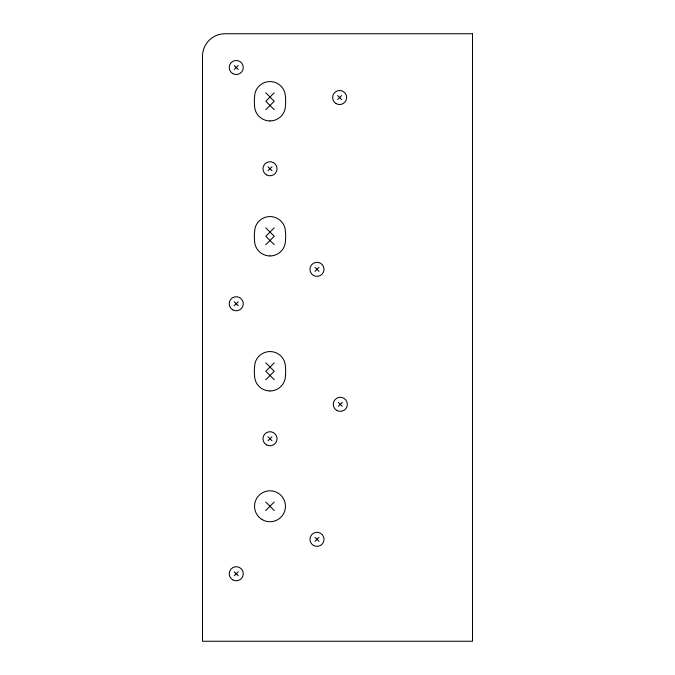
<?xml version="1.0" encoding="UTF-8"?>
<svg xmlns="http://www.w3.org/2000/svg" width="675" height="675" viewBox="0 0 675 675"><rect width="100%" height="100%" fill="white"/><g stroke="black" fill="none" stroke-linecap="round" stroke-linejoin="round"><path stroke-width="1.01" d="M234.259 69.491L238.241 65.509M274.227 92.821L265.79 101.258L274.227 109.696M265.79 109.696L274.227 101.258L265.79 92.821M337.643 99.512L341.618 95.538M268.009 170.741L271.991 166.759M274.236 227.829L265.798 236.267L274.236 244.704M265.798 244.704L274.236 236.267L265.798 227.829M234.259 305.741L238.241 301.759M315.006 271.325L318.98 267.342M274.236 362.829L265.798 371.267L274.236 379.704M265.798 379.704L274.236 371.267L265.798 362.829M268.009 440.741L271.991 436.759M338.327 406.325L342.301 402.342M265.764 510.486L274.202 502.048M234.259 575.741L238.241 571.759M315.006 541.325L318.98 537.342M337.643 95.538L341.618 99.512M234.259 65.509L238.241 69.491M268.009 166.759L271.991 170.741M315.006 267.342L318.98 271.325M338.327 402.342L342.301 406.325M234.259 301.759L238.241 305.741M268.009 436.759L271.991 440.741M315.006 537.342L318.98 541.325M265.764 502.048L274.202 510.486M234.259 571.759L238.241 575.741M472.5 33.75L225.003 33.75A22.503 22.503 0 0 0 202.5 56.253L202.5 641.25L472.5 641.25L472.5 33.75M270.017 390.952A15.466 15.466 0 0 0 285.483 375.486A47.697 47.697 0 0 0 284.96 363.04A15.466 15.466 0 0 0 255.074 363.04A47.697 47.697 0 0 0 254.543 375.486A15.466 15.466 0 0 0 270.017 390.952M270.017 255.952A15.466 15.466 0 0 0 285.483 240.486A47.697 47.697 0 0 0 284.96 228.04A15.466 15.466 0 0 0 255.074 228.04A47.697 47.697 0 0 0 254.543 240.486A15.466 15.466 0 0 0 270.017 255.952M270.008 120.943A15.466 15.466 0 0 0 285.474 105.477A47.697 47.697 0 0 0 284.951 93.032A15.466 15.466 0 0 0 255.066 93.032A47.697 47.697 0 0 0 254.543 105.477A15.466 15.466 0 0 0 270.008 120.943M266.482 444.842A7.028 7.028 0 0 0 277.028 438.75A7.028 7.028 0 0 0 266.482 432.658A7.028 7.028 0 0 0 266.482 444.842M232.732 73.592A7.028 7.028 0 0 0 243.278 67.5A7.028 7.028 0 0 0 232.732 61.408A7.028 7.028 0 0 0 232.732 73.592M313.478 275.425A7.028 7.028 0 0 0 324.025 269.333A7.028 7.028 0 0 0 313.478 263.242A7.028 7.028 0 0 0 313.478 275.425M313.478 545.425A7.028 7.028 0 0 0 324.025 539.333A7.028 7.028 0 0 0 313.478 533.242A7.028 7.028 0 0 0 313.478 545.425M336.116 103.612A7.028 7.028 0 0 0 346.663 97.529A7.028 7.028 0 0 0 336.116 91.437A7.028 7.028 0 0 0 336.116 103.612M266.482 174.842A7.028 7.028 0 0 0 277.028 168.75A7.028 7.028 0 0 0 266.482 162.658A7.028 7.028 0 0 0 266.482 174.842M232.732 309.842A7.028 7.028 0 0 0 243.278 303.75A7.028 7.028 0 0 0 232.732 297.658A7.028 7.028 0 0 0 232.732 309.842M232.732 579.842A7.028 7.028 0 0 0 243.278 573.75A7.028 7.028 0 0 0 232.732 567.658A7.028 7.028 0 0 0 232.732 579.842M336.8 410.425A7.028 7.028 0 0 0 347.347 404.333A7.028 7.028 0 0 0 336.8 398.242A7.028 7.028 0 0 0 336.8 410.425M262.254 519.657A15.466 15.466 0 0 0 285.457 506.267A15.466 15.466 0 0 0 262.254 492.868A15.466 15.466 0 0 0 262.254 519.657"/></g></svg>
